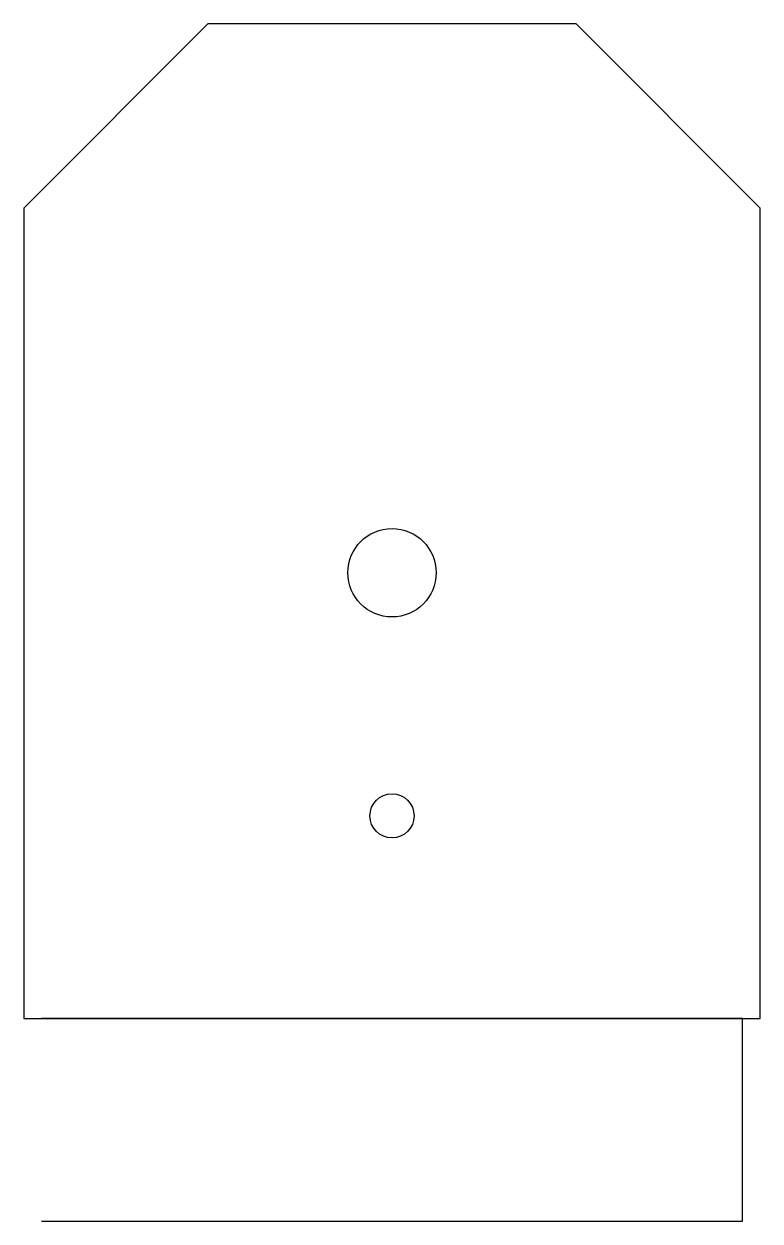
# Model space of a CAD drawing. Header units: millimetres. Extents: x -8.4 to 8.4, y -4.6 to 22.7.
import ezdxf

# ---------------------------------------------------------------- set-up
doc = ezdxf.new("R2010")
doc.units = ezdxf.units.MM
for name, color, linetype in [('BEND', 30, 'Continuous'), ('CUT_INNER', 6, 'Continuous'), ('CUT_OUTER', 1, 'Continuous')]:
    doc.layers.add(name, color=color, linetype=linetype)

msp = doc.modelspace()

# ---------------------------------------------------------------- linework, layer by layer
at = {"layer": 'BEND'}
msp.add_lwpolyline([(-8.4, 0), (8.4, 0)], dxfattribs=at)
at = {"layer": 'CUT_INNER'}
for centre, radius in [((0, 10.164), 1.008), ((0, 4.62), 0.504)]:
    msp.add_circle(centre, radius, dxfattribs=at)
at = {"layer": 'CUT_OUTER'}
msp.add_lwpolyline([(-8.4, 0), (8.4, 0), (8.4, 18.48), (4.2, 22.68), (-4.2, 22.68), (-8.4, 18.48)], close=True, dxfattribs=at)
msp.add_lwpolyline([(-8, -4.62), (8, -4.62), (8, 0), (-8, 0)], dxfattribs=at)

doc.saveas('drawing.dxf')
